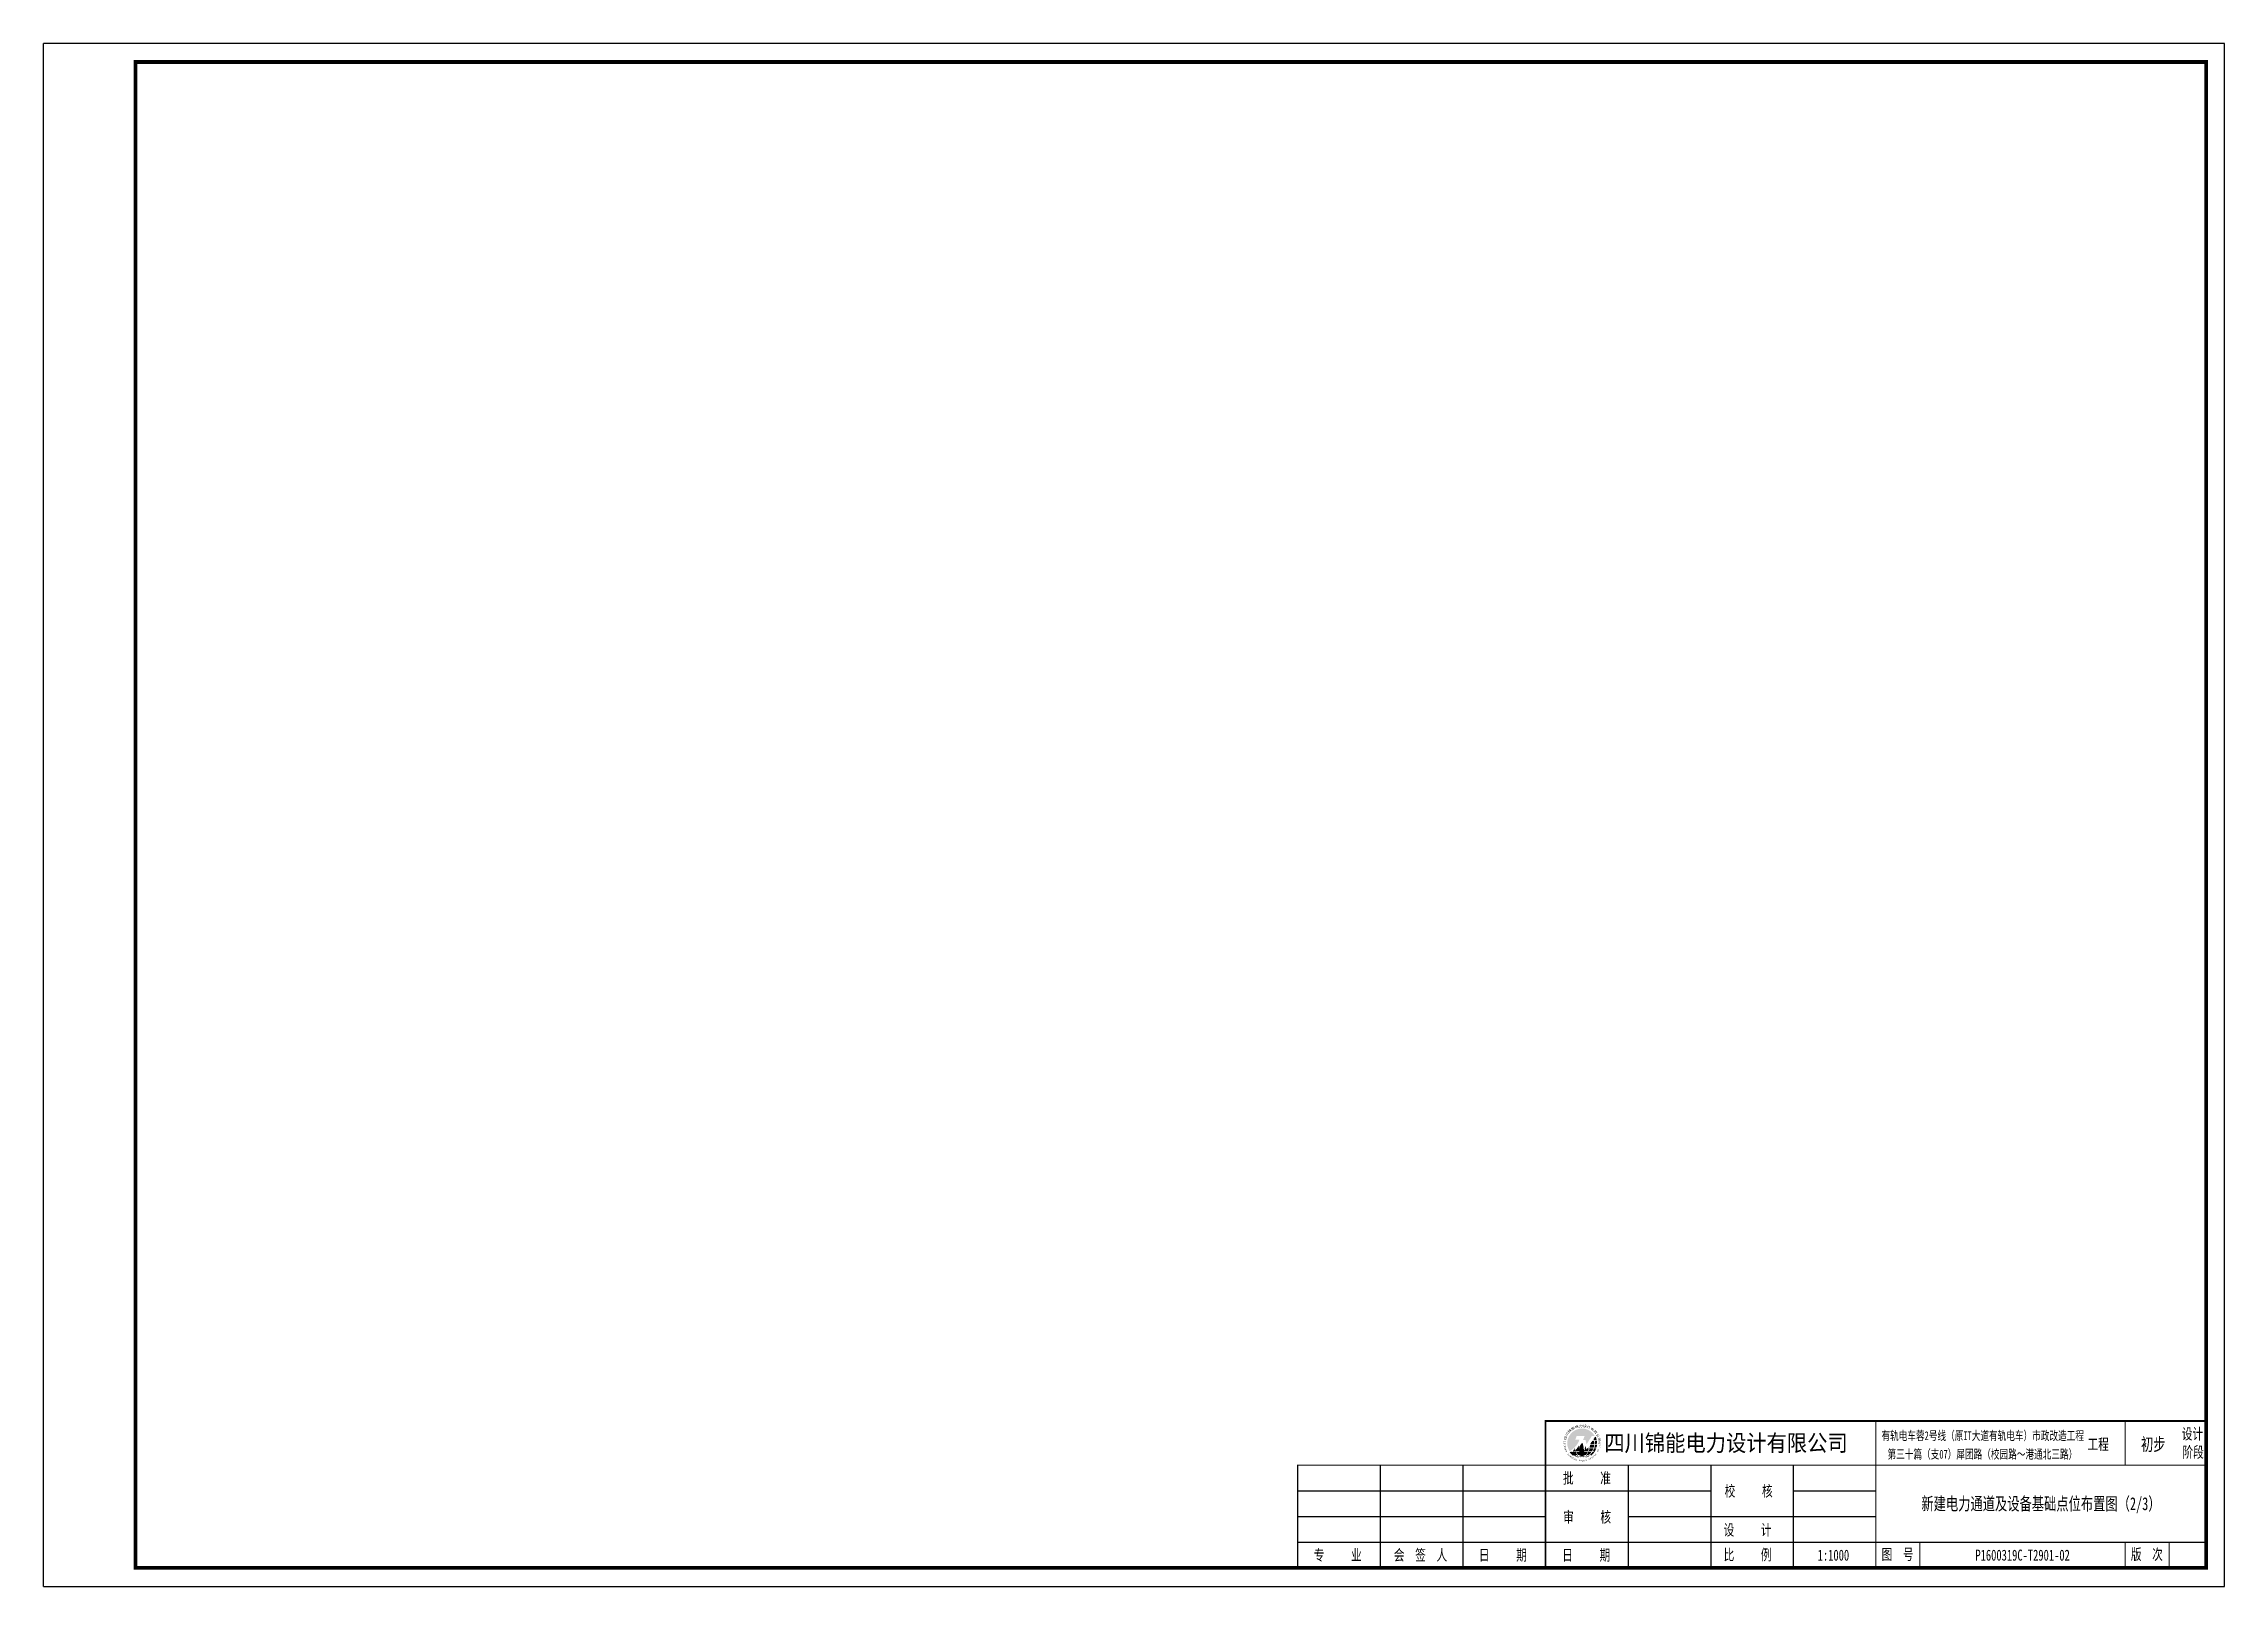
# Model space of a CAD drawing. Header units: inches. Extents: x 10610 to 28805, y 1423 to 10487.
# Drawn here: x 28211 to 28805, y 2068 to 2488 of the extents above; entities that cross this region are included whole.
import ezdxf
from ezdxf.enums import TextEntityAlignment as Align

# ---------------------------------------------------------------- set-up
doc = ezdxf.new("R2010")
doc.units = ezdxf.units.IN
doc.header["$LTSCALE"] = 10
doc.header["$MEASUREMENT"] = 0
doc.layers.add('原状电力线', color=7, linetype='Continuous')
doc.layers.add('锦能图框', color=7, linetype='Continuous')
doc.styles.add('宋体-0.71', font='', dxfattribs={"width": 0.71})
doc.styles.add('宋体-0.8', font='', dxfattribs={"width": 0.8})
doc.styles.add('宋体-0.9', font='', dxfattribs={"width": 0.9})
doc.styles.add('宋体B', font='', dxfattribs={"width": 0.7, "height": 8})
doc.styles.add('宋体－0.71', font='', dxfattribs={"width": 0.71})
doc.styles.get('宋体-0.71').set_extended_font_data('SimSun')
doc.styles.get('宋体-0.8').set_extended_font_data('SimSun')
doc.styles.get('宋体-0.9').set_extended_font_data('SimSun')
doc.styles.get('宋体B').set_extended_font_data('NSimSun')
doc.styles.get('宋体－0.71').set_extended_font_data('SimSun')

# ---------------------------------------------------------------- blocks, each defined once
blk = doc.blocks.new('锦能logo')
h = blk.add_hatch(color=256)
h.set_gradient(color1=(0, 0, 255), color2=(209, 209, 255), rotation=135, one_color=1, tint=0.91, name='CURVED')
h.paths.add_polyline_path([(2956.98, 7398.65, 0.143789), (2957.62, 7396.49, 0.18278), (2960.32, 7399.67), (2959.18, 7399.67), (2959.55, 7400.67), (2961.71, 7400.67), (2961.29, 7399.56), (2961.94, 7399.56), (2962.23, 7398.38), (2963.68, 7400.67), (2964.43, 7400.67, 0.7651)])
h = blk.add_hatch(color=256)
edge = h.paths.add_edge_path()
edge.add_ellipse((2960.98, 7398.65), major_axis=(0, 4), ratio=0.222792, start_angle=112.99399, end_angle=123.36701, ccw=False)
edge.add_arc((2957.63, 7401.12), 4.76, 290.43029, 302.16283, ccw=False)
edge.add_spline(control_points=[(2959.29, 7396.66), (2959.31, 7396.59), (2959.34, 7396.52), (2959.36, 7396.45)], knot_values=[2.110627, 2.110627, 2.110627, 2.110627, 2.174523, 2.174523, 2.174523, 2.174523], degree=3, periodic=0)
edge.add_line((2959.36, 7396.45), (2960.24, 7396.45))
edge = h.paths.add_edge_path()
edge.add_ellipse((2960.98, 7398.65), major_axis=(0, 4), ratio=0.548638, start_angle=120.98695, end_angle=123.36701, ccw=False)
edge.add_arc((2957.63, 7401.12), 4.76, 281.33659, 288.0218, ccw=False)
edge.add_line((2958.56, 7396.45), (2959.15, 7396.45))
edge = h.paths.add_edge_path()
edge.add_ellipse((2960.98, 7398.65), major_axis=(0, 4), ratio=0.886255, start_angle=126.8699, end_angle=143.1301, ccw=False)
edge.add_line((2958.15, 7396.25), (2957.78, 7396.25))
edge.add_arc((2960.98, 7398.65), 4, 216.8699, 233.1301)
edge.add_line((2958.58, 7395.45), (2958.85, 7395.45))
edge = h.paths.add_edge_path()
edge.add_ellipse((2960.98, 7398.65), major_axis=(0, 4), ratio=0.548638, start_angle=126.8699, end_angle=143.1301, ccw=False)
edge.add_line((2959.23, 7396.25), (2958.39, 7396.25))
edge.add_spline(control_points=[(2958.39, 7396.25), (2958.43, 7396.2), (2958.47, 7396.14), (2958.51, 7396.09)], knot_values=[2.251264, 2.251264, 2.251264, 2.251264, 2.308951, 2.308951, 2.308951, 2.308951], degree=3, periodic=0)
edge.add_spline(control_points=[(2958.51, 7396.09), (2958.58, 7396.01), (2958.65, 7395.93), (2958.72, 7395.86)], knot_values=[2.308951, 2.308951, 2.308951, 2.308951, 2.395547, 2.395547, 2.395547, 2.395547], degree=3, periodic=0)
edge.add_spline(control_points=[(2958.72, 7395.86), (2958.78, 7395.79), (2958.85, 7395.72), (2958.92, 7395.66)], knot_values=[2.395547, 2.395547, 2.395547, 2.395547, 2.475106, 2.475106, 2.475106, 2.475106], degree=3, periodic=0)
edge.add_spline(control_points=[(2958.92, 7395.66), (2959, 7395.59), (2959.08, 7395.53), (2959.16, 7395.47)], knot_values=[2.475106, 2.475106, 2.475106, 2.475106, 2.561933, 2.561933, 2.561933, 2.561933], degree=3, periodic=0)
edge.add_spline(control_points=[(2959.16, 7395.47), (2959.16, 7395.46), (2959.17, 7395.46), (2959.18, 7395.45)], knot_values=[2.561933, 2.561933, 2.561933, 2.561933, 2.568995, 2.568995, 2.568995, 2.568995], degree=3, periodic=0)
edge.add_line((2959.18, 7395.45), (2959.66, 7395.45))
edge = h.paths.add_edge_path()
edge.add_ellipse((2960.98, 7398.65), major_axis=(0, 4), ratio=0.222792, start_angle=126.8699, end_angle=143.1301, ccw=False)
edge.add_line((2960.27, 7396.25), (2959.44, 7396.25))
edge.add_spline(control_points=[(2959.44, 7396.25), (2959.57, 7395.97), (2959.71, 7395.72), (2959.89, 7395.49), (2959.9, 7395.47), (2959.92, 7395.45)], knot_values=[2.239461, 2.239461, 2.239461, 2.239461, 2.525165, 2.525165, 2.553069, 2.553069, 2.553069, 2.553069], degree=3, periodic=0)
edge.add_line((2959.92, 7395.45), (2960.45, 7395.45))
edge = h.paths.add_edge_path()
edge.add_ellipse((2960.98, 7398.65), major_axis=(0, 4), ratio=0.886255, start_angle=148.21167, end_angle=180, ccw=False)
edge.add_line((2959.11, 7395.25), (2958.87, 7395.25))
edge.add_arc((2960.98, 7398.65), 4, 238.21167, 270)
h = blk.add_hatch(color=256)
edge = h.paths.add_edge_path()
edge.add_line((2960.3, 7397.45), (2961.28, 7397.45))
edge.add_line((2961.28, 7397.45), (2961.03, 7398.65))
edge.add_arc((2949.4, 7404.86), 13.18, 325.83016, 331.92506, ccw=False)
h.paths.add_polyline_path([(2960.66, 7395.45), (2960.47, 7396.25), (2961.49, 7396.25), (2961.31, 7395.45)])
edge = h.paths.add_edge_path()
edge.add_line((2961.55, 7396.68), (2961.52, 7396.45))
edge.add_line((2961.52, 7396.45), (2960.44, 7396.45))
edge.add_line((2960.44, 7396.45), (2960.34, 7397.26))
edge.add_line((2960.34, 7397.26), (2961.33, 7397.25))
edge.add_line((2961.33, 7397.25), (2961.37, 7397.01))
edge.add_arc((2961.87, 7397.07), 0.5, 186.2826, 230.69202)
h.paths.add_polyline_path([(2959.29, 7396.66), (2960.16, 7397.09), (2960.14, 7397.26)])
h = blk.add_hatch(color=256)
edge = h.paths.add_edge_path()
edge.add_ellipse((2960.98, 7398.65), major_axis=(0, 4), ratio=0.548638, start_angle=148.21167, end_angle=156.43498, ccw=False)
edge.add_line((2959.83, 7395.25), (2959.49, 7395.25))
edge.add_spline(control_points=[(2959.49, 7395.25), (2959.5, 7395.25), (2959.51, 7395.24), (2959.71, 7395.13), (2959.9, 7395.05), (2960.1, 7394.99)], knot_values=[2.675862, 2.675862, 2.675862, 2.675862, 2.685596, 2.685596, 2.874262, 2.874262, 2.874262, 2.874262], degree=3, periodic=0)
edge = h.paths.add_edge_path()
edge.add_ellipse((2960.98, 7398.65), major_axis=(0, 4), ratio=0.222792, start_angle=148.21167, end_angle=159.73503, ccw=False)
edge.add_line((2960.51, 7395.25), (2960.1, 7395.25))
edge.add_spline(control_points=[(2960.1, 7395.25), (2960.27, 7395.09), (2960.45, 7394.98), (2960.64, 7394.91), (2960.66, 7394.91), (2960.67, 7394.9)], knot_values=[2.660183, 2.660183, 2.660183, 2.660183, 2.946026, 2.946026, 2.973172, 2.973172, 2.973172, 2.973172], degree=3, periodic=0)
edge = h.paths.add_edge_path(flags=17)
edge.add_spline(control_points=[(2961.86, 7394.99), (2962.07, 7395.05), (2962.28, 7395.14), (2962.47, 7395.25)], knot_values=[3.408957, 3.408957, 3.408957, 3.408957, 3.607306, 3.607306, 3.607306, 3.607306], degree=3, periodic=0)
edge.add_line((2962.47, 7395.25), (2962.14, 7395.25))
edge.add_ellipse((2960.98, 7398.65), major_axis=(0, 4), ratio=0.548638, start_angle=203.56773, end_angle=211.78833, ccw=False)
edge = h.paths.add_edge_path()
edge.add_line((2963.09, 7395.25), (2962.85, 7395.25))
edge.add_ellipse((2960.98, 7398.65), major_axis=(0, 4), ratio=0.886255, start_angle=180, end_angle=211.78833, ccw=False)
edge.add_arc((2960.98, 7398.65), 4, 270, 301.78833)
h = blk.add_hatch(color=256)
edge = h.paths.add_edge_path()
edge.add_spline(control_points=[(2962.87, 7397.45), (2962.89, 7397.54), (2962.9, 7397.63), (2962.91, 7397.72)], knot_values=[4.398468, 4.398468, 4.398468, 4.398468, 4.469671, 4.469671, 4.469671, 4.469671], degree=3, periodic=0)
edge.add_line((2962.91, 7397.72), (2962.73, 7397.45))
edge.add_line((2962.73, 7397.45), (2962.87, 7397.45))
edge = h.paths.add_edge_path()
edge.add_spline(control_points=[(2962.6, 7396.45), (2962.64, 7396.56), (2962.68, 7396.67), (2962.76, 7396.93), (2962.8, 7397.09), (2962.83, 7397.25)], knot_values=[4.108646, 4.108646, 4.108646, 4.108646, 4.208608, 4.208608, 4.343707, 4.343707, 4.343707, 4.343707], degree=3, periodic=0)
edge.add_line((2962.83, 7397.25), (2962.6, 7397.25))
edge.add_line((2962.6, 7397.25), (2962.27, 7396.77))
edge.add_arc((2961.87, 7397.07), 0.5, 255.2324, 323.28964, ccw=False)
edge.add_ellipse((2960.98, 7398.65), major_axis=(0, 4), ratio=0.222792, start_angle=236.63299, end_angle=238.82013, ccw=False)
edge.add_line((2961.73, 7396.45), (2962.6, 7396.45))
edge = h.paths.add_edge_path()
edge.add_spline(control_points=[(2962.04, 7395.45), (2962.08, 7395.49), (2962.11, 7395.53), (2962.28, 7395.77), (2962.41, 7396), (2962.52, 7396.25)], knot_values=[3.730063, 3.730063, 3.730063, 3.730063, 3.787747, 3.787747, 4.043715, 4.043715, 4.043715, 4.043715], degree=3, periodic=0)
edge.add_line((2962.52, 7396.25), (2961.69, 7396.25))
edge.add_ellipse((2960.98, 7398.65), major_axis=(0, 4), ratio=0.222792, start_angle=216.8699, end_angle=233.1301, ccw=False)
edge.add_line((2961.52, 7395.45), (2962.04, 7395.45))
edge = h.paths.add_edge_path()
edge.add_spline(control_points=[(2961.69, 7395.11), (2961.71, 7395.13), (2961.73, 7395.14), (2961.76, 7395.16)], knot_values=[3.526918, 3.526918, 3.526918, 3.526918, 3.566033, 3.566033, 3.566033, 3.566033], degree=3, periodic=0)
edge.add_spline(control_points=[(2961.76, 7395.16), (2961.79, 7395.19), (2961.82, 7395.22), (2961.86, 7395.25)], knot_values=[3.566033, 3.566033, 3.566033, 3.566033, 3.621489, 3.621489, 3.621489, 3.621489], degree=3, periodic=0)
edge.add_spline(control_points=[(2961.86, 7395.25), (2961.86, 7395.25), (2961.86, 7395.25), (2961.86, 7395.25)], knot_values=[3.621489, 3.621489, 3.621489, 3.621489, 3.622944, 3.622944, 3.622944, 3.622944], degree=3, periodic=0)
edge.add_line((2961.86, 7395.25), (2961.45, 7395.25))
edge.add_ellipse((2960.98, 7398.65), major_axis=(0, 4), ratio=0.222792, start_angle=200.25933, end_angle=211.78833, ccw=False)
edge.add_spline(control_points=[(2961.29, 7394.9), (2961.31, 7394.91), (2961.32, 7394.91), (2961.34, 7394.92)], knot_values=[3.309936, 3.309936, 3.309936, 3.309936, 3.338035, 3.338035, 3.338035, 3.338035], degree=3, periodic=0)
edge.add_spline(control_points=[(2961.34, 7394.92), (2961.36, 7394.93), (2961.38, 7394.93), (2961.4, 7394.94), (2961.4, 7394.94), (2961.41, 7394.95)], knot_values=[3.338035, 3.338035, 3.338035, 3.338035, 3.366886, 3.366886, 3.375289, 3.375289, 3.375289, 3.375289], degree=3, periodic=0)
edge.add_spline(control_points=[(2961.41, 7394.95), (2961.43, 7394.96), (2961.46, 7394.97), (2961.48, 7394.98)], knot_values=[3.375289, 3.375289, 3.375289, 3.375289, 3.414032, 3.414032, 3.414032, 3.414032], degree=3, periodic=0)
edge.add_spline(control_points=[(2961.48, 7394.98), (2961.5, 7394.99), (2961.53, 7395), (2961.55, 7395.02)], knot_values=[3.414032, 3.414032, 3.414032, 3.414032, 3.450925, 3.450925, 3.450925, 3.450925], degree=3, periodic=0)
edge.add_spline(control_points=[(2961.55, 7395.02), (2961.57, 7395.03), (2961.6, 7395.05), (2961.62, 7395.06)], knot_values=[3.450925, 3.450925, 3.450925, 3.450925, 3.49003, 3.49003, 3.49003, 3.49003], degree=3, periodic=0)
edge.add_spline(control_points=[(2961.62, 7395.06), (2961.64, 7395.08), (2961.66, 7395.09), (2961.69, 7395.11)], knot_values=[3.49003, 3.49003, 3.49003, 3.49003, 3.526918, 3.526918, 3.526918, 3.526918], degree=3, periodic=0)
h = blk.add_hatch(color=256)
edge = h.paths.add_edge_path()
edge.add_spline(control_points=[(2964.32, 7398.45), (2964.33, 7398.72), (2964.32, 7398.99), (2964.28, 7399.25)], knot_values=[4.660049, 4.660049, 4.660049, 4.660049, 4.870036, 4.870036, 4.870036, 4.870036], degree=3, periodic=0)
edge.add_line((2964.28, 7399.25), (2963.95, 7399.25))
edge.add_line((2963.95, 7399.25), (2963.41, 7398.45))
edge.add_line((2963.41, 7398.45), (2964.32, 7398.45))
edge = h.paths.add_edge_path()
edge.add_line((2964.94, 7399.25), (2964.49, 7399.25))
edge.add_ellipse((2960.98, 7398.65), major_axis=(0, 4), ratio=0.886255, start_angle=267.13402, end_angle=278.62693, ccw=False)
edge.add_line((2964.52, 7398.45), (2964.98, 7398.45))
edge.add_arc((2960.98, 7398.65), 4, 357.13402, 360)
edge.add_arc((2960.98, 7398.65), 4, 0, 8.62693)
edge = h.paths.add_edge_path()
edge.add_spline(control_points=[(2964.15, 7397.45), (2964.23, 7397.7), (2964.28, 7397.96), (2964.31, 7398.23), (2964.31, 7398.24), (2964.31, 7398.25)], knot_values=[4.392859, 4.392859, 4.392859, 4.392859, 4.597509, 4.597509, 4.607555, 4.607555, 4.607555, 4.607555], degree=3, periodic=0)
edge.add_line((2964.31, 7398.25), (2963.27, 7398.25))
edge.add_line((2963.27, 7398.25), (2963.15, 7398.08))
edge.add_ellipse((2960.98, 7398.65), major_axis=(0, 4), ratio=0.548638, start_angle=252.5424, end_angle=261.6829, ccw=False)
edge.add_line((2963.07, 7397.45), (2964.15, 7397.45))
edge = h.paths.add_edge_path()
edge.add_line((2964.96, 7398.25), (2964.51, 7398.25))
edge.add_ellipse((2960.98, 7398.65), major_axis=(0, 4), ratio=0.886255, start_angle=252.5424, end_angle=264.26083, ccw=False)
edge.add_line((2964.36, 7397.45), (2964.8, 7397.45))
edge.add_arc((2960.98, 7398.65), 4, 342.5424, 354.26083)
edge = h.paths.add_edge_path()
edge.add_spline(control_points=[(2963.71, 7396.45), (2963.72, 7396.48), (2963.74, 7396.5), (2963.89, 7396.75), (2964, 7397), (2964.09, 7397.25)], knot_values=[4.097935, 4.097935, 4.097935, 4.097935, 4.11953, 4.11953, 4.337107, 4.337107, 4.337107, 4.337107], degree=3, periodic=0)
edge.add_line((2964.09, 7397.25), (2963.04, 7397.25))
edge.add_ellipse((2960.98, 7398.65), major_axis=(0, 4), ratio=0.548638, start_angle=236.63299, end_angle=249.51268, ccw=False)
edge.add_line((2962.81, 7396.45), (2963.71, 7396.45))
edge = h.paths.add_edge_path()
edge.add_line((2964.73, 7397.25), (2964.3, 7397.25))
edge.add_ellipse((2960.98, 7398.65), major_axis=(0, 4), ratio=0.886255, start_angle=236.63299, end_angle=249.51268, ccw=False)
edge.add_line((2963.94, 7396.45), (2964.32, 7396.45))
edge.add_arc((2960.98, 7398.65), 4, 326.63299, 339.51268)
edge = h.paths.add_edge_path()
edge.add_spline(control_points=[(2962.78, 7395.45), (2963.08, 7395.67), (2963.35, 7395.94), (2963.57, 7396.25)], knot_values=[3.714253, 3.714253, 3.714253, 3.714253, 4.031886, 4.031886, 4.031886, 4.031886], degree=3, periodic=0)
edge.add_line((2963.57, 7396.25), (2962.74, 7396.25))
edge.add_ellipse((2960.98, 7398.65), major_axis=(0, 4), ratio=0.548638, start_angle=216.8699, end_angle=233.1301, ccw=False)
edge.add_line((2962.3, 7395.45), (2962.78, 7395.45))
edge = h.paths.add_edge_path()
edge.add_line((2964.18, 7396.25), (2963.82, 7396.25))
edge.add_ellipse((2960.98, 7398.65), major_axis=(0, 4), ratio=0.886255, start_angle=216.8699, end_angle=233.1301, ccw=False)
edge.add_line((2963.11, 7395.45), (2963.38, 7395.45))
edge.add_arc((2960.98, 7398.65), 4, 306.8699, 323.1301)
h = blk.add_hatch(color=256)
edge = h.paths.add_edge_path()
edge.add_line((2964.64, 7400.28), (2964.36, 7399.87))
edge.add_ellipse((2960.98, 7398.65), major_axis=(0, 4), ratio=0.886255, start_angle=281.53696, end_angle=287.65206, ccw=False)
edge.add_line((2964.45, 7399.45), (2964.9, 7399.45))
edge.add_arc((2960.98, 7398.65), 4, 11.53696, 23.96133)
edge = h.paths.add_edge_path()
edge.add_spline(control_points=[(2964.25, 7399.45), (2964.24, 7399.52), (2964.22, 7399.58), (2964.21, 7399.65)], knot_values=[4.923286, 4.923286, 4.923286, 4.923286, 4.974821, 4.974821, 4.974821, 4.974821], degree=3, periodic=0)
edge.add_line((2964.21, 7399.65), (2964.08, 7399.45))
edge.add_line((2964.08, 7399.45), (2964.25, 7399.45))
h = blk.add_hatch(color=256)
edge = h.paths.add_edge_path()
edge.add_spline(control_points=[(2960.98, 7394.85), (2960.98, 7394.85), (2960.99, 7394.86), (2961.04, 7394.89), (2961.07, 7394.93), (2961.15, 7395.05), (2961.19, 7395.14), (2961.24, 7395.25)], knot_values=[3.169312, 3.169312, 3.169312, 3.169312, 3.323782, 3.323782, 3.478251, 3.478251, 3.660927, 3.660927, 3.660927, 3.660927], degree=3, periodic=0)
edge.add_line((2961.24, 7395.25), (2960.73, 7395.25))
edge.add_spline(control_points=[(2960.73, 7395.25), (2960.78, 7395.11), (2960.84, 7395.01), (2960.92, 7394.89), (2960.95, 7394.87), (2960.98, 7394.85), (2960.98, 7394.85), (2960.98, 7394.85)], knot_values=[2.622272, 2.622272, 2.622272, 2.622272, 2.850686, 2.850686, 3.018171, 3.018171, 3.113873, 3.113873, 3.113873, 3.113873], degree=3, periodic=0)
for p, q in [((2960.14, 7397.26), (2959.29, 7396.66)), ((2959.29, 7396.66), (2960.16, 7397.09)), ((2960.16, 7397.09), (2960.14, 7397.26)), ((2960.3, 7397.45), (2961.28, 7397.45)), ((2960.34, 7397.26), (2961.33, 7397.25)), ((2960.34, 7397.26), (2960.44, 7396.45)), ((2960.44, 7396.45), (2961.52, 7396.45)), ((2960.47, 7396.25), (2961.49, 7396.25)), ((2960.66, 7395.45), (2960.47, 7396.25)), ((2961.31, 7395.45), (2960.66, 7395.45)), ((2961.49, 7396.25), (2961.31, 7395.45)), ((2961.55, 7396.68), (2961.52, 7396.45))]:
    blk.add_line(p, q)
at = {"color": 7, "lineweight": 0}
for p, q in [((2961.28, 7397.45), (2961.03, 7398.65)), ((2961.37, 7397.01), (2961.33, 7397.25)), ((2962.6, 7397.25), (2962.27, 7396.77)), ((2963.95, 7399.25), (2963.41, 7398.45)), ((2964.64, 7400.28), (2964.36, 7399.87))]:
    blk.add_line(p, q, dxfattribs=at)
for centre, radius, start, end in [((2960.98, 7398.65), 4, 216.8699, 233.1301), ((2957.63, 7401.12), 4.76, 281.33659, 288.0218), ((2949.4, 7404.86), 13.18, 325.83016, 331.92506), ((2961.87, 7397.07), 0.5, 186.2826, 230.69202), ((2961.87, 7397.07), 0.5, 255.2324, 323.28964), ((2960.98, 7398.65), 4, 306.8699, 323.1301), ((2960.98, 7398.65), 4, 326.63299, 339.51268), ((2960.98, 7398.65), 4, 11.53696, 23.96133), ((2960.98, 7398.65), 4, 342.5424, 354.26083), ((2960.98, 7398.65), 4, 0, 8.62693)]:
    blk.add_arc(centre, radius, start, end, dxfattribs=at)
for start_param, end_param in [(2.214297, 2.498092), (4.913747, 5.020476)]:
    blk.add_ellipse((2960.98, 7398.65), major_axis=(0, 4), ratio=0.886255, start_param=start_param, end_param=end_param)
blk.add_open_spline([(2958.39, 7396.25), (2958.61, 7395.94), (2958.88, 7395.67), (2959.18, 7395.45)], degree=3)
at = {"width": 1.2}
for s, height, rotation, style, p in [('川', 0.6, 61.36364, '宋体-0.8', (2956.93, 7400.54)), ('锦', 0.6, 47.72727, '宋体-0.9', (2957.51, 7401.42)), ('能', 0.6, 34.09091, '宋体-0.8', (2958.25, 7402.17)), ('电', 0.6, 20.45455, '宋体-0.8', (2959.17, 7402.69)), ('力', 0.6, 6.81818, '宋体-0.71', (2960.19, 7402.99)), ('设', 0.6, 353.18182, '宋体－0.71', (2961.22, 7403.09)), ('计', 0.6, 339.54545, '宋体-0.8', (2962.26, 7402.92)), ('有', 0.6, 325.90909, '宋体-0.8', (2963.23, 7402.48)), ('限', 0.6, 312.27273, '宋体－0.71', (2964.08, 7401.87)), ('I', 0.4, 268.41319, '宋体-0.8', (2956.01, 7398.82)), ('S', 0.4, 262.98462, '宋体-0.8', (2956.04, 7399.29)), ('C', 0.4, 273.84176, '宋体-0.8', (2956.01, 7398.35)), ('四', 0.6, 75, '宋体-0.8', (2956.62, 7399.49)), ('H', 0.4, 279.27034, '宋体-0.8', (2956.07, 7397.88)), ('U', 0.4, 284.69891, '宋体-0.8', (2956.16, 7397.42)), ('A', 0.4, 290.12748, '宋体-0.8', (2956.3, 7396.97)), ('N', 0.4, 295.55605, '宋体-0.8', (2956.48, 7396.53)), ('J', 0.4, 306.41319, '宋体-0.8', (2956.96, 7395.72)), ('I', 0.4, 311.84176, '宋体-0.8', (2957.26, 7395.35)), ('G', 0.4, 44.12748, '宋体-0.8', (2964.43, 7395.06)), ('N', 0.4, 49.55605, '宋体-0.8', (2964.75, 7395.41)), ('公', 0.6, 298.63636, '宋体-0.8', (2964.76, 7401.05)), ('C', 0.4, 60.41319, '宋体-0.8', (2965.3, 7396.17)), ('O', 0.4, 65.84176, '宋体-0.8', (2965.51, 7396.59)), ('司', 0.6, 285, '宋体-0.8', (2965.24, 7400.09)), ('L', 0.4, 82.12748, '宋体-0.8', (2965.91, 7397.95)), ('D', 0.4, 92.98462, '宋体-0.8', (2965.95, 7398.89)), ('T', 0.4, 87.55605, '宋体-0.8', (2965.95, 7398.42)), ('.', 0.4, 71.27034, '宋体-0.8', (2965.69, 7397.03)), (',', 0.4, 76.69891, '宋体-0.8', (2965.82, 7397.48)), ('N', 0.4, 317.27034, '宋体-0.8', (2957.59, 7395.02)), ('N', 0.4, 322.69891, '宋体-0.8', (2957.94, 7394.71)), ('E', 0.4, 328.12748, '宋体-0.8', (2958.33, 7394.44)), ('N', 0.4, 333.55605, '宋体-0.8', (2958.74, 7394.21)), ('G', 0.4, 338.98462, '宋体-0.8', (2959.17, 7394.02)), ('P', 0.4, 349.84176, '宋体-0.8', (2960.08, 7393.76)), ('O', 0.4, 355.27034, '宋体-0.8', (2960.55, 7393.7)), ('W', 0.4, 0.69891, '宋体-0.8', (2961.02, 7393.68)), ('E', 0.4, 6.12748, '宋体-0.8', (2961.49, 7393.7)), ('R', 0.4, 11.55605, '宋体-0.8', (2961.95, 7393.77)), ('D', 0.4, 22.41319, '宋体-0.8', (2962.85, 7394.04)), ('E', 0.4, 27.84176, '宋体-0.8', (2963.28, 7394.24)), ('S', 0.4, 33.27034, '宋体-0.8', (2963.69, 7394.48)), ('I', 0.4, 38.69891, '宋体-0.8', (2964.07, 7394.75))]:
    blk.add_text(s, height=height, rotation=rotation, dxfattribs=dict(at, style=style)).set_placement(p)

msp = doc.modelspace()

# ---------------------------------------------------------------- linework, layer by layer
at = {"color": 0}
for p, q in [((28575.26, 2101.32), (28575.26, 2073.31)), ((28597.76, 2101.32), (28597.76, 2073.31)), ((28552.76, 2094.31), (28620.26, 2094.31)), ((28552.76, 2087.31), (28620.26, 2087.31)), ((28552.76, 2080.31), (28620.26, 2080.31))]:
    msp.add_line(p, q, dxfattribs=at)
at = {"color": 0, "const_width": 0.3}
msp.add_lwpolyline([(28552.76, 2101.32), (28620.26, 2101.32), (28620.26, 2073.31), (28552.76, 2073.31)], close=True, dxfattribs=at)
at = {"layer": '原状电力线', "color": 0}
msp.add_line((28211.18, 2068.31), (28211.18, 2488.31), dxfattribs=at)
at = {"layer": '原状电力线', "lineweight": 13}
for p, q in [((28778.18, 2113.31), (28778.18, 2101.31)), ((28800.18, 2113.31), (28800.18, 2073.31)), ((28722.26, 2080.31), (28722.26, 2073.31)), ((28778.18, 2080.31), (28778.18, 2073.31)), ((28790.18, 2080.31), (28790.18, 2073.31))]:
    msp.add_line(p, q, dxfattribs=at)
at = {"layer": '原状电力线'}
for p, q in [((28642.76, 2101.31), (28642.76, 2073.31)), ((28665.26, 2101.31), (28665.26, 2073.31)), ((28687.76, 2101.31), (28687.76, 2073.31)), ((28620.26, 2094.31), (28665.26, 2094.31)), ((28687.76, 2094.31), (28710.26, 2094.31)), ((28642.76, 2087.31), (28710.26, 2087.31)), ((28620.26, 2080.31), (28800.18, 2080.31)), ((28800.18, 2073.31), (28620.26, 2073.31))]:
    msp.add_line(p, q, dxfattribs=at)
at = {"layer": '原状电力线', "lineweight": 60, "const_width": 0.5}
msp.add_lwpolyline([(28620.26, 2073.31), (28620.26, 2113.31), (28800.26, 2113.31)], dxfattribs=at)
at = {"layer": '原状电力线', "lineweight": 30, "const_width": 0.3}
for points in [[(28710.26, 2073.31), (28710.26, 2113.31)], [(28620.51, 2101.31), (28800.18, 2101.31)]]:
    msp.add_lwpolyline(points, dxfattribs=at)
at = {"layer": '锦能图框'}
for p, q in [((28805.18, 2488.31), (28211.18, 2488.31)), ((28805.18, 2068.31), (28805.18, 2488.31)), ((28211.18, 2068.31), (28805.18, 2068.31))]:
    msp.add_line(p, q, dxfattribs=at)
at = {"layer": '锦能图框', "color": 7, "const_width": 1}
msp.add_lwpolyline([(28236.18, 2483.31), (28800.18, 2483.31), (28800.18, 2073.31), (28236.18, 2073.31)], close=True, dxfattribs=at)

# ---------------------------------------------------------------- block references
at = {"layer": '原状电力线'}
msp.add_blockref('锦能logo', (25669.22, -5291.38), dxfattribs=at)

# ---------------------------------------------------------------- texts
at = {"color": 0, "style": '宋体-0.71', "width": 0.71}
for s, p in [('专     业', (28557.15, 2075.35)), ('会  签  人', (28578.96, 2075.35)), ('日     期', (28602.12, 2075.35))]:
    msp.add_text(s, height=3, dxfattribs=at).set_placement(p)
at = {"layer": '原状电力线'}
for s, height, style, width, p in [('四川锦能电力设计有限公司', 4.5, '宋体-0.9', 0.9, (28636.28, 2105.1)), ('工程', 3, '宋体-0.71', 0.71, (28767.9, 2105.51)), ('初步', 3.5, '宋体B', 0.7, (28782.47, 2105.23)), ('设计', 3, '宋体-0.71', 0.71, (28793.58, 2108.32)), ('阶段', 3, '宋体-0.71', 0.71, (28793.76, 2103.36)), ('批     准', 3, '宋体-0.71', 0.71, (28625.02, 2096.29)), ('校     核', 3, '宋体-0.71', 0.71, (28669.07, 2092.77)), ('审     核', 3, '宋体-0.71', 0.71, (28625.06, 2085.69)), ('设     计', 3, '宋体-0.71', 0.71, (28668.78, 2082.18)), ('日     期', 3, '宋体-0.71', 0.71, (28624.81, 2075.34)), ('比     例', 3, '宋体-0.71', 0.71, (28668.78, 2075.41)), ('图  号', 3, '宋体-0.71', 0.71, (28711.8, 2075.54)), ('版  次', 3, '宋体-0.71', 0.71, (28779.7, 2075.54))]:
    msp.add_text(s, height=height, dxfattribs=dict(at, style=style, width=width)).set_placement(p)
at = {"layer": '原状电力线', "style": '宋体B', "width": 0.7}
for s, height, p in [('有轨电车蓉2号线（原IT大道有轨电车）市政改造工程', 2.4, (28739.35, 2109.32)), ('第三十篇（支07）犀团路（校园路～港通北三路）', 2.4, (28739.26, 2104.28)), ('新建电力通道及设备基础点位布置图（2/3）', 3.5, (28755.22, 2090.81)), ('1:1000', 3, (28698.69, 2076.81)), ('P1600319C-T2901-02', 3, (28750.22, 2076.81))]:
    msp.add_text(s, height=height, dxfattribs=at).set_placement(p, align=Align.MIDDLE_CENTER)

doc.saveas('drawing.dxf')
